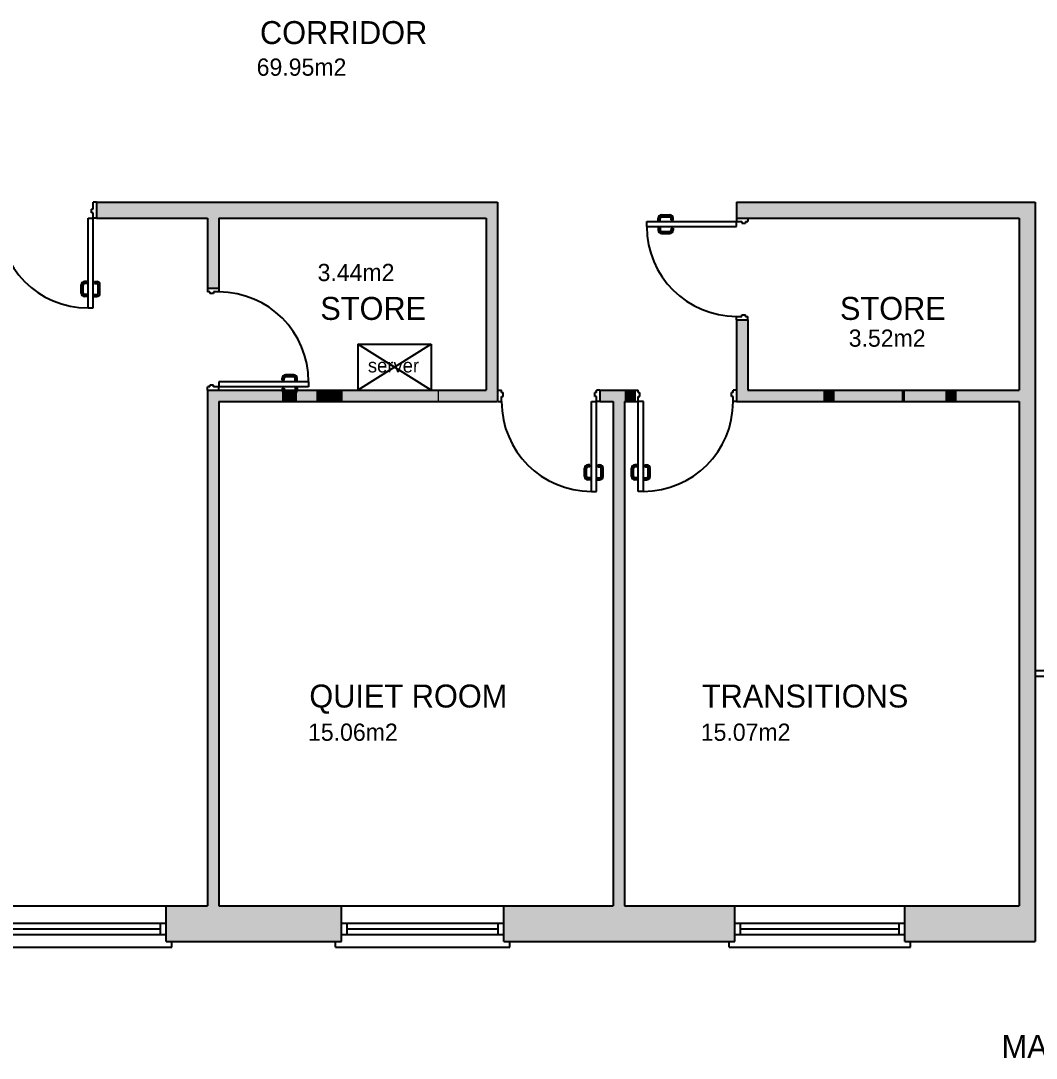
# Model space of a CAD drawing. Extents: x -3138 to 23381, y 5420 to 23275.
# Drawn here: x 5842 to 14682, y 5420 to 14454 of the extents above; entities that cross this region are included whole.
import ezdxf

# ---------------------------------------------------------------- set-up
doc = ezdxf.new("R2010")
doc.units = 0
doc.layers.get('0').update_dxf_attribs({"linetype": 'CONTINUOUS'})
for name, color, linetype in [('A-DOORS___FRAMES-G', 150, 'CONTINUOUS'), ('A-EXTERNAL_-WALL_G', 7, 'CONTINUOUS'), ('A-INTERNAL_WALL_G', 7, 'CONTINUOUS'), ('A-WINDOW_G', 62, 'CONTINUOUS'), ('AREA', 6, 'CONTINUOUS'), ('ROOM_TITLES', 7, 'CONTINUOUS'), ('TEXT', 7, 'CONTINUOUS'), ('WALLSHADE', 254, 'CONTINUOUS')]:
    doc.layers.add(name, color=color, linetype=linetype)
doc.styles.add('STYLE2', font='comic.ttf', dxfattribs={"height": 200})

# ---------------------------------------------------------------- blocks, each defined once
blk = doc.blocks.new('*U13')
at = {"layer": 'WALLSHADE', "linetype": 'CONTINUOUS'}
for points in [[(6501.7, 12735.1), (6501.7, 12875.1), (6640.7, 12735.1)], [(6640.7, 12735.1), (6501.7, 12875.1), (6640.7, 12875.1)], [(6640.7, 12735.1), (6640.7, 12875.1), (6684.7, 12735.1)], [(6684.7, 12735.1), (6640.7, 12875.1), (6684.7, 12875.1)], [(6684.7, 12735.1), (6684.7, 12875.1), (7107.7, 12735.1)], [(7107.7, 12735.1), (6684.7, 12875.1), (7107.7, 12875.1)], [(7107.7, 12735.1), (7107.7, 12875.1), (7466.7, 12735.1)], [(7466.7, 12735.1), (7107.7, 12875.1), (7466.7, 12875.1)], [(7466.7, 12122.1), (7466.7, 12875.1), (7566.7, 12122.1)], [(7566.7, 12122.1), (7466.7, 12875.1), (7566.7, 12875.1)], [(7566.7, 12735.1), (7566.7, 12875.1), (8115.7, 12735.1)], [(8115.7, 12735.1), (7566.7, 12875.1), (8115.7, 12875.1)], [(8115.7, 12735.1), (8115.7, 12875.1), (8118, 12735.1)], [(8118, 12735.1), (8115.7, 12875.1), (8118, 12875.1)], [(8118, 12735.1), (8118, 12875.1), (8118.5, 12735.1)], [(8118.5, 12735.1), (8118, 12875.1), (8118.5, 12875.1)], [(8118.5, 12735.1), (8118.5, 12875.1), (8119.7, 12735.1)], [(8119.7, 12735.1), (8118.5, 12875.1), (8119.7, 12875.1)], [(8119.7, 12735.1), (8119.7, 12875.1), (8121.8, 12735.1)], [(8121.8, 12735.1), (8119.7, 12875.1), (8121.8, 12875.1)], [(8121.8, 12735.1), (8121.8, 12875.1), (8124.7, 12735.1)], [(8124.7, 12735.1), (8121.8, 12875.1), (8124.7, 12875.1)], [(8124.7, 12735.1), (8124.7, 12875.1), (8128.2, 12735.1)], [(8128.2, 12735.1), (8124.7, 12875.1), (8128.2, 12875.1)], [(8128.2, 12735.1), (8128.2, 12875.1), (8132.3, 12735.1)], [(8132.3, 12735.1), (8128.2, 12875.1), (8132.3, 12875.1)], [(8132.3, 12735.1), (8132.3, 12875.1), (8136.8, 12735.1)], [(8136.8, 12735.1), (8132.3, 12875.1), (8136.8, 12875.1)], [(8136.8, 12735.1), (8136.8, 12875.1), (8141.6, 12735.1)], [(8141.6, 12735.1), (8136.8, 12875.1), (8141.6, 12875.1)], [(8141.6, 12735.1), (8141.6, 12875.1), (8146.5, 12735.1)], [(8146.5, 12735.1), (8141.6, 12875.1), (8146.5, 12875.1)], [(8146.5, 12735.1), (8146.5, 12875.1), (8219, 12735.1)], [(8219, 12735.1), (8146.5, 12875.1), (8219, 12875.1)], [(8219, 12735.1), (8219, 12875.1), (8224, 12735.1)], [(8224, 12735.1), (8219, 12875.1), (8224, 12875.1)], [(8224, 12735.1), (8224, 12875.1), (8228.8, 12735.1)], [(8228.8, 12735.1), (8224, 12875.1), (8228.8, 12875.1)], [(8228.8, 12735.1), (8228.8, 12875.1), (8233.3, 12735.1)], [(8233.3, 12735.1), (8228.8, 12875.1), (8233.3, 12875.1)], [(8233.3, 12735.1), (8233.3, 12875.1), (8237.3, 12735.1)], [(8237.3, 12735.1), (8233.3, 12875.1), (8237.3, 12875.1)], [(8237.3, 12735.1), (8237.3, 12875.1), (8240.9, 12735.1)], [(8240.9, 12735.1), (8237.3, 12875.1), (8240.9, 12875.1)], [(8240.9, 12735.1), (8240.9, 12875.1), (8243.7, 12735.1)], [(8243.7, 12735.1), (8240.9, 12875.1), (8243.7, 12875.1)], [(8243.7, 12735.1), (8243.7, 12875.1), (8245.8, 12735.1)], [(8245.8, 12735.1), (8243.7, 12875.1), (8245.8, 12875.1)], [(8245.8, 12735.1), (8245.8, 12875.1), (8247.1, 12735.1)], [(8247.1, 12735.1), (8245.8, 12875.1), (8247.1, 12875.1)], [(8247.1, 12735.1), (8247.1, 12875.1), (8247.5, 12735.1)], [(8247.5, 12735.1), (8247.1, 12875.1), (8247.5, 12875.1)], [(8247.5, 12735.1), (8247.5, 12875.1), (8414.7, 12735.1)], [(8414.7, 12735.1), (8247.5, 12875.1), (8414.7, 12875.1)], [(8414.7, 12735.1), (8414.7, 12875.1), (8514.7, 12735.1)], [(8514.7, 12735.1), (8414.7, 12875.1), (8514.7, 12875.1)], [(8514.7, 12735.1), (8514.7, 12875.1), (8554.7, 12735.1)], [(8554.7, 12735.1), (8514.7, 12875.1), (8554.7, 12875.1)], [(8554.7, 12735.1), (8554.7, 12875.1), (8632.7, 12735.1)], [(8632.7, 12735.1), (8554.7, 12875.1), (8632.7, 12875.1)], [(8632.7, 12735.1), (8632.7, 12875.1), (8633.9, 12735.1)], [(8633.9, 12735.1), (8632.7, 12875.1), (8633.9, 12875.1)], [(8633.9, 12735.1), (8633.9, 12875.1), (8637.4, 12735.1)], [(8637.4, 12735.1), (8633.9, 12875.1), (8637.4, 12875.1)], [(8637.4, 12735.1), (8637.4, 12875.1), (8640.9, 12735.1)], [(8640.9, 12735.1), (8637.4, 12875.1), (8640.9, 12875.1)], [(8640.9, 12735.1), (8640.9, 12875.1), (8644.4, 12735.1)], [(8644.4, 12735.1), (8640.9, 12875.1), (8644.4, 12875.1)], [(8644.4, 12735.1), (8644.4, 12875.1), (9110.7, 12735.1)], [(9110.7, 12735.1), (8644.4, 12875.1), (9110.7, 12875.1)], [(9110.7, 12735.1), (9110.7, 12875.1), (9471.6, 12735.1)], [(9471.6, 12735.1), (9110.7, 12875.1), (9471.6, 12875.1)], [(9471.6, 12735.1), (9471.6, 12875.1), (9475.1, 12735.1)], [(9475.1, 12735.1), (9471.6, 12875.1), (9475.1, 12875.1)], [(9475.1, 12735.1), (9475.1, 12875.1), (9478.7, 12735.1)], [(9478.7, 12735.1), (9475.1, 12875.1), (9478.7, 12875.1)], [(9478.7, 12735.1), (9478.7, 12875.1), (9482.1, 12735.1)], [(9482.1, 12735.1), (9478.7, 12875.1), (9482.1, 12875.1)], [(9482.1, 12735.1), (9482.1, 12875.1), (9891.7, 12735.1)], [(9891.7, 12735.1), (9482.1, 12875.1), (9891.7, 12875.1)], [(9891.7, 11137.1), (9891.7, 12875.1), (9991.7, 11137.1)], [(9991.7, 11137.1), (9891.7, 12875.1), (9991.7, 12875.1)], [(12072.3, 12735.1), (12072.3, 12875.1), (12072.7, 12735.1)], [(12072.7, 12735.1), (12072.3, 12875.1), (12072.7, 12875.1)], [(12072.7, 12735.1), (12072.7, 12875.1), (12172.3, 12735.1)], [(12172.3, 12735.1), (12072.7, 12875.1), (12172.3, 12875.1)], [(12172.3, 12735.1), (12172.3, 12875.1), (12827.7, 12735.1)], [(12827.7, 12735.1), (12172.3, 12875.1), (12827.7, 12875.1)], [(12827.7, 12735.1), (12827.7, 12875.1), (12828.8, 12735.1)], [(12828.8, 12735.1), (12827.7, 12875.1), (12828.8, 12875.1)], [(12828.8, 12735.1), (12828.8, 12875.1), (12833.7, 12735.1)], [(12833.7, 12735.1), (12828.8, 12875.1), (12833.7, 12875.1)], [(12833.7, 12735.1), (12833.7, 12875.1), (12838.5, 12735.1)], [(12838.5, 12735.1), (12833.7, 12875.1), (12838.5, 12875.1)], [(12838.5, 12735.1), (12838.5, 12875.1), (12843, 12735.1)], [(12843, 12735.1), (12838.5, 12875.1), (12843, 12875.1)], [(12843, 12735.1), (12843, 12875.1), (12847.1, 12735.1)], [(12847.1, 12735.1), (12843, 12875.1), (12847.1, 12875.1)], [(12847.1, 12735.1), (12847.1, 12875.1), (12850.6, 12735.1)], [(12850.6, 12735.1), (12847.1, 12875.1), (12850.6, 12875.1)], [(12850.6, 12735.1), (12850.6, 12875.1), (12853.4, 12735.1)], [(12853.4, 12735.1), (12850.6, 12875.1), (12853.4, 12875.1)], [(12853.4, 12735.1), (12853.4, 12875.1), (12855.5, 12735.1)], [(12855.5, 12735.1), (12853.4, 12875.1), (12855.5, 12875.1)], [(12855.5, 12735.1), (12855.5, 12875.1), (12856.8, 12735.1)], [(12856.8, 12735.1), (12855.5, 12875.1), (12856.8, 12875.1)], [(12856.8, 12735.1), (12856.8, 12875.1), (12857.3, 12735.1)], [(12857.3, 12735.1), (12856.8, 12875.1), (12857.3, 12875.1)], [(12857.3, 12735.1), (12857.3, 12875.1), (12927.7, 12735.1)], [(12927.7, 12735.1), (12857.3, 12875.1), (12927.7, 12875.1)], [(12927.7, 12735.1), (12927.7, 12875.1), (13510.7, 12735.1)], [(13510.7, 12735.1), (12927.7, 12875.1), (13510.7, 12875.1)], [(13510.7, 12735.1), (13510.7, 12875.1), (13537.7, 12735.1)], [(13537.7, 12735.1), (13510.7, 12875.1), (13537.7, 12875.1)], [(13537.7, 12735.1), (13537.7, 12875.1), (13889.7, 12735.1)], [(13889.7, 12735.1), (13537.7, 12875.1), (13889.7, 12875.1)], [(13889.7, 12735.1), (13889.7, 12875.1), (13989.7, 12735.1)], [(13989.7, 12735.1), (13889.7, 12875.1), (13989.7, 12875.1)], [(13989.7, 12735.1), (13989.7, 12875.1), (14531.7, 12735.1)], [(14531.7, 12735.1), (13989.7, 12875.1), (14531.7, 12875.1)], [(14531.7, 6437.1), (14531.7, 12875.1), (14639.7, 6437.1)], [(14639.7, 6437.1), (14531.7, 12875.1), (14639.7, 12875.1)], [(14639.7, 6437.1), (14639.7, 12875.1), (14640.7, 6437.1)], [(14640.7, 6437.1), (14639.7, 12875.1), (14640.7, 12875.1)], [(14640.7, 6437.1), (14640.7, 12875.1), (14671.7, 6437.1)], [(14671.7, 6437.1), (14640.7, 12875.1), (14671.7, 12875.1)], [(12072.3, 11137.1), (12072.3, 11850.1), (12072.7, 11137.1)], [(12072.7, 11137.1), (12072.3, 11850.1), (12072.7, 11850.1)], [(12072.7, 11137.1), (12072.7, 11850.1), (12172.3, 11137.1)], [(12172.3, 11137.1), (12072.7, 11850.1), (12172.3, 11850.1)], [(7466.7, 6437.1), (7466.7, 11237.1), (7566.7, 6437.1)], [(7566.7, 6437.1), (7466.7, 11237.1), (7566.7, 11237.1)], [(7566.7, 11137.1), (7566.7, 11237.1), (8115.7, 11137.1)], [(8115.7, 11137.1), (7566.7, 11237.1), (8115.7, 11237.1)], [(8115.7, 11137.1), (8115.7, 11237.1), (8118, 11137.1)], [(8118, 11137.1), (8115.7, 11237.1), (8118, 11237.1)], [(8118, 11137.1), (8118, 11236), (8118.5, 11137.1)], [(8118.5, 11137.1), (8118, 11236), (8118.5, 11231)], [(8118.5, 11137.1), (8118.5, 11231), (8119.7, 11137.1)], [(8119.7, 11137.1), (8118.5, 11231), (8119.7, 11226.2)], [(8119.7, 11137.1), (8119.7, 11226.2), (8121.8, 11137.1)], [(8121.8, 11137.1), (8119.7, 11226.2), (8121.8, 11221.7)], [(8121.8, 11137.1), (8121.8, 11221.7), (8124.7, 11137.1)], [(8124.7, 11137.1), (8121.8, 11221.7), (8124.7, 11217.7)], [(8124.7, 11137.1), (8124.7, 11217.7), (8128.2, 11137.1)], [(8128.2, 11137.1), (8124.7, 11217.7), (8128.2, 11214.1)], [(8128.2, 11137.1), (8128.2, 11214.1), (8132.3, 11137.1)], [(8132.3, 11137.1), (8128.2, 11214.1), (8132.3, 11211.3)], [(8132.3, 11137.1), (8132.3, 11211.3), (8136.8, 11137.1)], [(8136.8, 11137.1), (8132.3, 11211.3), (8136.8, 11209.2)], [(8136.8, 11137.1), (8136.8, 11209.2), (8141.6, 11137.1)], [(8141.6, 11137.1), (8136.8, 11209.2), (8141.6, 11207.9)], [(8141.6, 11137.1), (8141.6, 11207.9), (8146.5, 11137.1)], [(8146.5, 11137.1), (8141.6, 11207.9), (8146.5, 11207.5)], [(8146.5, 11137.1), (8146.5, 11207.5), (8219, 11137.1)], [(8219, 11137.1), (8146.5, 11207.5), (8219, 11207.5)], [(8224, 11137.1), (8219, 11207.5), (8224, 11207.9)], [(8219, 11137.1), (8219, 11207.5), (8224, 11137.1)], [(8228.8, 11137.1), (8224, 11207.9), (8228.8, 11209.2)], [(8224, 11137.1), (8224, 11207.9), (8228.8, 11137.1)], [(8233.3, 11137.1), (8228.8, 11209.2), (8233.3, 11211.3)], [(8228.8, 11137.1), (8228.8, 11209.2), (8233.3, 11137.1)], [(8237.3, 11137.1), (8233.3, 11211.3), (8237.3, 11214.1)], [(8233.3, 11137.1), (8233.3, 11211.3), (8237.3, 11137.1)], [(8240.9, 11137.1), (8237.3, 11214.1), (8240.9, 11217.7)], [(8237.3, 11137.1), (8237.3, 11214.1), (8240.9, 11137.1)], [(8243.7, 11137.1), (8240.9, 11217.7), (8243.7, 11221.7)], [(8240.9, 11137.1), (8240.9, 11217.7), (8243.7, 11137.1)], [(8245.8, 11137.1), (8243.7, 11221.7), (8245.8, 11226.2)], [(8243.7, 11137.1), (8243.7, 11221.7), (8245.8, 11137.1)], [(8247.1, 11137.1), (8245.8, 11226.2), (8247.1, 11231)], [(8245.8, 11137.1), (8245.8, 11226.2), (8247.1, 11137.1)], [(8247.5, 11137.1), (8247.1, 11231), (8247.5, 11236)], [(8247.1, 11137.1), (8247.1, 11231), (8247.5, 11137.1)], [(8247.5, 11137.1), (8247.5, 11237.1), (8414.7, 11137.1)], [(8414.7, 11137.1), (8247.5, 11237.1), (8414.7, 11237.1)], [(8414.7, 11137.1), (8414.7, 11237.1), (8514.7, 11137.1)], [(8514.7, 11137.1), (8414.7, 11237.1), (8514.7, 11237.1)], [(8514.7, 11137.1), (8514.7, 11237.1), (8554.7, 11137.1)], [(8554.7, 11137.1), (8514.7, 11237.1), (8554.7, 11237.1)], [(8554.7, 11137.1), (8554.7, 11237.1), (8632.7, 11137.1)], [(8632.7, 11137.1), (8554.7, 11237.1), (8632.7, 11237.1)], [(8632.7, 11137.1), (8632.7, 11237.1), (8633.9, 11137.1)], [(8633.9, 11137.1), (8632.7, 11237.1), (8633.9, 11237.1)], [(8633.9, 11137.1), (8633.9, 11237.1), (8637.4, 11137.1)], [(8637.4, 11137.1), (8633.9, 11237.1), (8637.4, 11237.1)], [(8637.4, 11137.1), (8637.4, 11237.1), (8640.9, 11137.1)], [(8640.9, 11137.1), (8637.4, 11237.1), (8640.9, 11237.1)], [(8640.9, 11137.1), (8640.9, 11237.1), (8644.4, 11137.1)], [(8644.4, 11137.1), (8640.9, 11237.1), (8644.4, 11237.1)], [(8644.4, 11137.1), (8644.4, 11237.1), (9110.7, 11137.1)], [(9110.7, 11137.1), (8644.4, 11237.1), (9110.7, 11237.1)], [(9110.7, 11137.1), (9110.7, 11237.1), (9471.6, 11137.1)], [(9471.6, 11137.1), (9110.7, 11237.1), (9471.6, 11237.1)], [(9471.6, 11137.1), (9471.6, 11237.1), (9475.1, 11137.1)], [(9475.1, 11137.1), (9471.6, 11237.1), (9475.1, 11237.1)], [(9475.1, 11137.1), (9475.1, 11237.1), (9478.7, 11137.1)], [(9478.7, 11137.1), (9475.1, 11237.1), (9478.7, 11237.1)], [(9478.7, 11137.1), (9478.7, 11237.1), (9482.1, 11137.1)], [(9482.1, 11137.1), (9478.7, 11237.1), (9482.1, 11237.1)], [(9482.1, 11137.1), (9482.1, 11237.1), (9891.7, 11137.1)], [(9891.7, 11137.1), (9482.1, 11237.1), (9891.7, 11237.1)], [(10882.7, 11137.1), (10882.7, 11237.1), (10997.7, 11137.1)], [(10997.7, 11137.1), (10882.7, 11237.1), (10997.7, 11237.1)], [(10997.7, 6437.1), (10997.7, 11237.1), (11097.7, 6437.1)], [(11097.7, 6437.1), (10997.7, 11237.1), (11097.7, 11237.1)], [(11097.7, 11137.1), (11097.7, 11237.1), (11187.7, 11137.1)], [(11187.7, 11137.1), (11097.7, 11237.1), (11187.7, 11237.1)], [(12172.3, 11137.1), (12172.3, 11237.1), (12827.7, 11137.1)], [(12827.7, 11137.1), (12172.3, 11237.1), (12827.7, 11237.1)], [(12827.7, 11137.1), (12827.7, 11237.1), (12828.8, 11137.1)], [(12828.8, 11137.1), (12827.7, 11237.1), (12828.8, 11237.1)], [(12828.8, 11137.1), (12828.8, 11237.1), (12833.7, 11137.1)], [(12833.7, 11137.1), (12828.8, 11237.1), (12833.7, 11237.1)], [(12833.7, 11137.1), (12833.7, 11237.1), (12838.5, 11137.1)], [(12838.5, 11137.1), (12833.7, 11237.1), (12838.5, 11237.1)], [(12838.5, 11137.1), (12838.5, 11237.1), (12843, 11137.1)], [(12843, 11137.1), (12838.5, 11237.1), (12843, 11237.1)], [(12843, 11137.1), (12843, 11237.1), (12847.1, 11137.1)], [(12847.1, 11137.1), (12843, 11237.1), (12847.1, 11237.1)], [(12847.1, 11137.1), (12847.1, 11237.1), (12850.6, 11137.1)], [(12850.6, 11137.1), (12847.1, 11237.1), (12850.6, 11237.1)], [(12850.6, 11137.1), (12850.6, 11237.1), (12853.4, 11137.1)], [(12853.4, 11137.1), (12850.6, 11237.1), (12853.4, 11237.1)], [(12853.4, 11137.1), (12853.4, 11237.1), (12855.5, 11137.1)], [(12855.5, 11137.1), (12853.4, 11237.1), (12855.5, 11237.1)], [(12855.5, 11137.1), (12855.5, 11237.1), (12856.8, 11137.1)], [(12856.8, 11137.1), (12855.5, 11237.1), (12856.8, 11237.1)], [(12856.8, 11137.1), (12856.8, 11237.1), (12857.3, 11137.1)], [(12857.3, 11137.1), (12856.8, 11237.1), (12857.3, 11237.1)], [(12857.3, 11137.1), (12857.3, 11237.1), (12927.7, 11137.1)], [(12927.7, 11137.1), (12857.3, 11237.1), (12927.7, 11237.1)], [(12927.7, 11137.1), (12927.7, 11237.1), (13510.7, 11137.1)], [(13510.7, 11137.1), (12927.7, 11237.1), (13510.7, 11237.1)], [(13510.7, 11137.1), (13510.7, 11237.1), (13537.7, 11137.1)], [(13537.7, 11137.1), (13510.7, 11237.1), (13537.7, 11237.1)], [(13537.7, 11137.1), (13537.7, 11237.1), (13889.7, 11137.1)], [(13889.7, 11137.1), (13537.7, 11237.1), (13889.7, 11237.1)], [(13889.7, 11137.1), (13889.7, 11237.1), (13989.7, 11137.1)], [(13989.7, 11137.1), (13889.7, 11237.1), (13989.7, 11237.1)], [(13989.7, 11137.1), (13989.7, 11237.1), (14531.7, 11137.1)], [(14531.7, 11137.1), (13989.7, 11237.1), (14531.7, 11237.1)], [(7107.7, 6437.1), (7107.7, 6747.1), (7466.7, 6437.1)], [(7466.7, 6437.1), (7107.7, 6747.1), (7466.7, 6747.1)], [(7566.7, 6437.1), (7566.7, 6747.1), (8115.7, 6437.1)], [(8115.7, 6437.1), (7566.7, 6747.1), (8115.7, 6747.1)], [(8115.7, 6437.1), (8115.7, 6747.1), (8118, 6437.1)], [(8118, 6437.1), (8115.7, 6747.1), (8118, 6747.1)], [(8118, 6437.1), (8118, 6747.1), (8118.5, 6437.1)], [(8118.5, 6437.1), (8118, 6747.1), (8118.5, 6747.1)], [(8118.5, 6437.1), (8118.5, 6747.1), (8119.7, 6437.1)], [(8119.7, 6437.1), (8118.5, 6747.1), (8119.7, 6747.1)], [(8119.7, 6437.1), (8119.7, 6747.1), (8121.8, 6437.1)], [(8121.8, 6437.1), (8119.7, 6747.1), (8121.8, 6747.1)], [(8121.8, 6437.1), (8121.8, 6747.1), (8124.7, 6437.1)], [(8124.7, 6437.1), (8121.8, 6747.1), (8124.7, 6747.1)], [(8124.7, 6437.1), (8124.7, 6747.1), (8128.2, 6437.1)], [(8128.2, 6437.1), (8124.7, 6747.1), (8128.2, 6747.1)], [(8128.2, 6437.1), (8128.2, 6747.1), (8132.3, 6437.1)], [(8132.3, 6437.1), (8128.2, 6747.1), (8132.3, 6747.1)], [(8132.3, 6437.1), (8132.3, 6747.1), (8136.8, 6437.1)], [(8136.8, 6437.1), (8132.3, 6747.1), (8136.8, 6747.1)], [(8136.8, 6437.1), (8136.8, 6747.1), (8141.6, 6437.1)], [(8141.6, 6437.1), (8136.8, 6747.1), (8141.6, 6747.1)], [(8141.6, 6437.1), (8141.6, 6747.1), (8146.5, 6437.1)], [(8146.5, 6437.1), (8141.6, 6747.1), (8146.5, 6747.1)], [(8146.5, 6437.1), (8146.5, 6747.1), (8219, 6437.1)], [(8219, 6437.1), (8146.5, 6747.1), (8219, 6747.1)], [(8219, 6437.1), (8219, 6747.1), (8224, 6437.1)], [(8224, 6437.1), (8219, 6747.1), (8224, 6747.1)], [(8224, 6437.1), (8224, 6747.1), (8228.8, 6437.1)], [(8228.8, 6437.1), (8224, 6747.1), (8228.8, 6747.1)], [(8228.8, 6437.1), (8228.8, 6747.1), (8233.3, 6437.1)], [(8233.3, 6437.1), (8228.8, 6747.1), (8233.3, 6747.1)], [(8233.3, 6437.1), (8233.3, 6747.1), (8237.3, 6437.1)], [(8237.3, 6437.1), (8233.3, 6747.1), (8237.3, 6747.1)], [(8237.3, 6437.1), (8237.3, 6747.1), (8240.9, 6437.1)], [(8240.9, 6437.1), (8237.3, 6747.1), (8240.9, 6747.1)], [(8240.9, 6437.1), (8240.9, 6747.1), (8243.7, 6437.1)], [(8243.7, 6437.1), (8240.9, 6747.1), (8243.7, 6747.1)], [(8243.7, 6437.1), (8243.7, 6747.1), (8245.8, 6437.1)], [(8245.8, 6437.1), (8243.7, 6747.1), (8245.8, 6747.1)], [(8245.8, 6437.1), (8245.8, 6747.1), (8247.1, 6437.1)], [(8247.1, 6437.1), (8245.8, 6747.1), (8247.1, 6747.1)], [(8247.1, 6437.1), (8247.1, 6747.1), (8247.5, 6437.1)], [(8247.5, 6437.1), (8247.1, 6747.1), (8247.5, 6747.1)], [(8247.5, 6437.1), (8247.5, 6747.1), (8414.7, 6437.1)], [(8414.7, 6437.1), (8247.5, 6747.1), (8414.7, 6747.1)], [(8414.7, 6437.1), (8414.7, 6747.1), (8514.7, 6437.1)], [(8514.7, 6437.1), (8414.7, 6747.1), (8514.7, 6747.1)], [(8514.7, 6437.1), (8514.7, 6747.1), (8554.7, 6437.1)], [(8554.7, 6437.1), (8514.7, 6747.1), (8554.7, 6747.1)], [(8554.7, 6437.1), (8554.7, 6747.1), (8632.7, 6437.1)], [(8632.7, 6437.1), (8554.7, 6747.1), (8632.7, 6747.1)], [(10047.7, 6437.1), (10047.7, 6747.1), (10120, 6437.1)], [(10120, 6437.1), (10047.7, 6747.1), (10120, 6747.1)], [(10120, 6437.1), (10120, 6747.1), (10120.7, 6437.1)], [(10120.7, 6437.1), (10120, 6747.1), (10120.7, 6747.1)], [(10120.7, 6437.1), (10120.7, 6747.1), (10708.7, 6437.1)], [(10708.7, 6437.1), (10120.7, 6747.1), (10708.7, 6747.1)], [(10708.7, 6437.1), (10708.7, 6747.1), (10808.7, 6437.1)], [(10808.7, 6437.1), (10708.7, 6747.1), (10808.7, 6747.1)], [(10808.7, 6437.1), (10808.7, 6747.1), (10882.7, 6437.1)], [(10882.7, 6437.1), (10808.7, 6747.1), (10882.7, 6747.1)], [(10882.7, 6437.1), (10882.7, 6747.1), (10997.7, 6437.1)], [(10997.7, 6437.1), (10882.7, 6747.1), (10997.7, 6747.1)], [(11097.7, 6437.1), (11097.7, 6747.1), (11187.7, 6437.1)], [(11187.7, 6437.1), (11097.7, 6747.1), (11187.7, 6747.1)], [(11187.7, 6437.1), (11187.7, 6747.1), (11460.3, 6437.1)], [(11460.3, 6437.1), (11187.7, 6747.1), (11460.3, 6747.1)], [(11460.3, 6437.1), (11460.3, 6747.1), (11460.8, 6437.1)], [(11460.8, 6437.1), (11460.3, 6747.1), (11460.8, 6747.1)], [(11460.8, 6437.1), (11460.8, 6747.1), (11462, 6437.1)], [(11462, 6437.1), (11460.8, 6747.1), (11462, 6747.1)], [(11462, 6437.1), (11462, 6747.1), (11464.1, 6437.1)], [(11464.1, 6437.1), (11462, 6747.1), (11464.1, 6747.1)], [(11464.1, 6437.1), (11464.1, 6747.1), (11467, 6437.1)], [(11467, 6437.1), (11464.1, 6747.1), (11467, 6747.1)], [(11467, 6437.1), (11467, 6747.1), (11470.5, 6437.1)], [(11470.5, 6437.1), (11467, 6747.1), (11470.5, 6747.1)], [(11470.5, 6437.1), (11470.5, 6747.1), (11474.6, 6437.1)], [(11474.6, 6437.1), (11470.5, 6747.1), (11474.6, 6747.1)], [(11474.6, 6437.1), (11474.6, 6747.1), (11479.1, 6437.1)], [(11479.1, 6437.1), (11474.6, 6747.1), (11479.1, 6747.1)], [(11479.1, 6437.1), (11479.1, 6747.1), (11483.9, 6437.1)], [(11483.9, 6437.1), (11479.1, 6747.1), (11483.9, 6747.1)], [(11483.9, 6437.1), (11483.9, 6747.1), (11488.8, 6437.1)], [(11488.8, 6437.1), (11483.9, 6747.1), (11488.8, 6747.1)], [(11488.8, 6437.1), (11488.8, 6747.1), (11561.3, 6437.1)], [(11561.3, 6437.1), (11488.8, 6747.1), (11561.3, 6747.1)], [(11561.3, 6437.1), (11561.3, 6747.1), (11566.3, 6437.1)], [(11566.3, 6437.1), (11561.3, 6747.1), (11566.3, 6747.1)], [(11566.3, 6437.1), (11566.3, 6747.1), (11571.1, 6437.1)], [(11571.1, 6437.1), (11566.3, 6747.1), (11571.1, 6747.1)], [(11571.1, 6437.1), (11571.1, 6747.1), (11575.6, 6437.1)], [(11575.6, 6437.1), (11571.1, 6747.1), (11575.6, 6747.1)], [(11575.6, 6437.1), (11575.6, 6747.1), (11579.6, 6437.1)], [(11579.6, 6437.1), (11575.6, 6747.1), (11579.6, 6747.1)], [(11579.6, 6437.1), (11579.6, 6747.1), (11583.2, 6437.1)], [(11583.2, 6437.1), (11579.6, 6747.1), (11583.2, 6747.1)], [(11583.2, 6437.1), (11583.2, 6747.1), (11586, 6437.1)], [(11586, 6437.1), (11583.2, 6747.1), (11586, 6747.1)], [(11586, 6437.1), (11586, 6747.1), (11588.1, 6437.1)], [(11588.1, 6437.1), (11586, 6747.1), (11588.1, 6747.1)], [(11588.1, 6437.1), (11588.1, 6747.1), (11589.4, 6437.1)], [(11589.4, 6437.1), (11588.1, 6747.1), (11589.4, 6747.1)], [(11589.4, 6437.1), (11589.4, 6747.1), (11589.8, 6437.1)], [(11589.8, 6437.1), (11589.4, 6747.1), (11589.8, 6747.1)], [(11589.8, 6437.1), (11589.8, 6747.1), (11822.7, 6437.1)], [(11822.7, 6437.1), (11589.8, 6747.1), (11822.7, 6747.1)], [(11822.7, 6437.1), (11822.7, 6747.1), (11922.7, 6437.1)], [(11922.7, 6437.1), (11822.7, 6747.1), (11922.7, 6747.1)], [(11922.7, 6437.1), (11922.7, 6747.1), (12030.7, 6437.1)], [(12030.7, 6437.1), (11922.7, 6747.1), (12030.7, 6747.1)], [(12030.7, 6437.1), (12030.7, 6747.1), (12057.7, 6437.1)], [(12057.7, 6437.1), (12030.7, 6747.1), (12057.7, 6747.1)], [(13537.7, 6437.1), (13537.7, 6747.1), (13889.7, 6437.1)], [(13889.7, 6437.1), (13537.7, 6747.1), (13889.7, 6747.1)], [(13889.7, 6437.1), (13889.7, 6747.1), (13989.7, 6437.1)], [(13989.7, 6437.1), (13889.7, 6747.1), (13989.7, 6747.1)], [(13989.7, 6437.1), (13989.7, 6747.1), (14531.7, 6437.1)], [(14531.7, 6437.1), (13989.7, 6747.1), (14531.7, 6747.1)]]:
    blk.add_solid(points, dxfattribs=at)

msp = doc.modelspace()

# ---------------------------------------------------------------- linework, layer by layer
at = {"color": 1, "linetype": 'CONTINUOUS'}
for p, q in [((9412.9, 11636.4), (8774.6, 11237.1)), ((9412.9, 11237.1), (8774.6, 11636.4))]:
    msp.add_line(p, q, dxfattribs=at)
at = {"linetype": 'CONTINUOUS'}
msp.add_line((12181.7, 11237.1), (12172.3, 11237.1), dxfattribs=at)
at = {"layer": 'A-DOORS___FRAMES-G'}
for p, q in [((6501.7, 12875.1), (6471.7, 12875.1)), ((6471.7, 12814.1), (6471.7, 12875.1)), ((6471.7, 12814.1), (6457.7, 12814.1)), ((6457.7, 12781.1), (6457.7, 12814.1)), ((6471.7, 12781.1), (6457.7, 12781.1)), ((6471.7, 12735.1), (6471.7, 12781.1)), ((11419.9, 12764.7), (11492.4, 12764.7)), ((11419.9, 12747.7), (11492.4, 12747.7)), ((6427.7, 12735.1), (6471.7, 12735.1)), ((6427.7, 11954.1), (6427.7, 12735.1)), ((6501.7, 12735.1), (6471.7, 12735.1)), ((6471.7, 11954.1), (6471.7, 12735.1)), ((11291.3, 12705.1), (12072.3, 12705.1)), ((11291.3, 12661.1), (11291.3, 12705.1)), ((11291.3, 12661.1), (12072.3, 12661.1)), ((11391.4, 12707.7), (11391.4, 12736.2)), ((11391.4, 12707.7), (11408.4, 12707.7)), ((11391.4, 12658.8), (11408.4, 12658.8)), ((11391.4, 12658.8), (11391.4, 12630.3)), ((11408.4, 12707.7), (11408.4, 12736.2)), ((11408.4, 12658.8), (11408.4, 12630.3)), ((11503.9, 12717.7), (11503.9, 12736.2)), ((11503.9, 12717.7), (11520.9, 12717.7)), ((11503.9, 12648.8), (11503.9, 12630.3)), ((11503.9, 12648.8), (11520.9, 12648.8)), ((11520.9, 12717.7), (11520.9, 12736.2)), ((11520.9, 12648.8), (11520.9, 12630.3)), ((12072.3, 12735.1), (12072.3, 12705.1)), ((12072.3, 12705.1), (12118.3, 12705.1)), ((12072.3, 12661.1), (12072.3, 12705.1)), ((12118.3, 12705.1), (12118.3, 12691.1)), ((12118.3, 12691.1), (12151.3, 12691.1)), ((12151.3, 12705.1), (12151.3, 12691.1)), ((12151.3, 12705.1), (12172.3, 12705.1)), ((12172.3, 12735.1), (12172.3, 12705.1)), ((11419.9, 12618.8), (11492.4, 12618.8)), ((11419.9, 12601.8), (11492.4, 12601.8)), ((6368.4, 12082.7), (6368.4, 12155.2)), ((6385.4, 12082.7), (6385.4, 12155.2)), ((6415.4, 12183.7), (6396.9, 12183.7)), ((6415.4, 12166.7), (6396.9, 12166.7)), ((6415.4, 12166.7), (6415.4, 12183.7)), ((6484.3, 12183.7), (6502.8, 12183.7)), ((6484.3, 12166.7), (6484.3, 12183.7)), ((6484.3, 12166.7), (6502.8, 12166.7)), ((6514.3, 12082.7), (6514.3, 12155.2)), ((6531.3, 12082.7), (6531.3, 12155.2)), ((7466.7, 12122.1), (7466.7, 12092.1)), ((7566.7, 12122.1), (7566.7, 12092.1)), ((6425.4, 12071.2), (6396.9, 12071.2)), ((6425.4, 12054.2), (6396.9, 12054.2)), ((6425.4, 12054.2), (6425.4, 12071.2)), ((6474.3, 12054.2), (6474.3, 12071.2)), ((6474.3, 12071.2), (6502.8, 12071.2)), ((6474.3, 12054.2), (6502.8, 12054.2)), ((7487.7, 12092.1), (7466.7, 12092.1)), ((7487.7, 12092.1), (7487.7, 12078.1)), ((7520.7, 12078.1), (7487.7, 12078.1)), ((7520.7, 12092.1), (7520.7, 12078.1)), ((7566.7, 12092.1), (7520.7, 12092.1)), ((6427.7, 11954.1), (6471.7, 11954.1)), ((12072.3, 11850.1), (12072.3, 11880.1)), ((12072.3, 11880.1), (12118.3, 11880.1)), ((12118.3, 11880.1), (12118.3, 11894.1)), ((12118.3, 11894.1), (12151.3, 11894.1)), ((12151.3, 11880.1), (12151.3, 11894.1)), ((12151.3, 11880.1), (12172.3, 11880.1)), ((12172.3, 11850.1), (12172.3, 11880.1)), ((7566.7, 11311.1), (7566.7, 11267.1)), ((8347.7, 11311.1), (7566.7, 11311.1)), ((8118, 11323.3), (8118, 11341.8)), ((8135, 11323.3), (8118, 11323.3)), ((8135, 11323.3), (8135, 11341.8)), ((8219, 11370.3), (8146.5, 11370.3)), ((8219, 11353.3), (8146.5, 11353.3)), ((8230.5, 11313.3), (8230.5, 11341.8)), ((8247.5, 11313.3), (8230.5, 11313.3)), ((8247.5, 11313.3), (8247.5, 11341.8)), ((8347.7, 11311.1), (8347.7, 11267.1)), ((7466.7, 11237.1), (7466.7, 11267.1)), ((7487.7, 11267.1), (7466.7, 11267.1)), ((7487.7, 11267.1), (7487.7, 11281.1)), ((7520.7, 11281.1), (7487.7, 11281.1)), ((7520.7, 11267.1), (7520.7, 11281.1)), ((7566.7, 11267.1), (7520.7, 11267.1)), ((7566.7, 11237.1), (7566.7, 11267.1)), ((8347.7, 11267.1), (7566.7, 11267.1)), ((8118, 11254.5), (8118, 11236)), ((8135, 11254.5), (8118, 11254.5)), ((8135, 11254.5), (8135, 11236)), ((8219, 11224.5), (8146.5, 11224.5)), ((8219, 11207.5), (8146.5, 11207.5)), ((8247.5, 11264.5), (8230.5, 11264.5)), ((8230.5, 11264.5), (8230.5, 11236)), ((8247.5, 11264.5), (8247.5, 11236)), ((9997.7, 11237.1), (10027.7, 11237.1)), ((10027.7, 11216.1), (10027.7, 11237.1)), ((10027.7, 11216.1), (10041.7, 11216.1)), ((10041.7, 11183.1), (10041.7, 11216.1)), ((10852.7, 11216.1), (10838.7, 11216.1)), ((10838.7, 11183.1), (10838.7, 11216.1)), ((10882.7, 11237.1), (10852.7, 11237.1)), ((10852.7, 11216.1), (10852.7, 11237.1)), ((11187.7, 11237.1), (11217.7, 11237.1)), ((11217.7, 11216.1), (11217.7, 11237.1)), ((11217.7, 11216.1), (11231.7, 11216.1)), ((11231.7, 11183.1), (11231.7, 11216.1)), ((12042.7, 11216.1), (12028.7, 11216.1)), ((12028.7, 11183.1), (12028.7, 11216.1)), ((12072.7, 11237.1), (12042.7, 11237.1)), ((12042.7, 11216.1), (12042.7, 11237.1)), ((9997.7, 11137.1), (10027.7, 11137.1)), ((10027.7, 11183.1), (10041.7, 11183.1)), ((10027.7, 11137.1), (10027.7, 11183.1)), ((10808.7, 11137.1), (10852.7, 11137.1)), ((10808.7, 10356.1), (10808.7, 11137.1)), ((10852.7, 11183.1), (10838.7, 11183.1)), ((10852.7, 11137.1), (10852.7, 11183.1)), ((10882.7, 11137.1), (10852.7, 11137.1)), ((10852.7, 10356.1), (10852.7, 11137.1)), ((11187.7, 11137.1), (11217.7, 11137.1)), ((11217.7, 11183.1), (11231.7, 11183.1)), ((11217.7, 11137.1), (11217.7, 11183.1)), ((11261.7, 11137.1), (11217.7, 11137.1)), ((11217.7, 10356.1), (11217.7, 11137.1)), ((11261.7, 10356.1), (11261.7, 11137.1)), ((12042.7, 11183.1), (12028.7, 11183.1)), ((12042.7, 11137.1), (12042.7, 11183.1)), ((12072.7, 11137.1), (12042.7, 11137.1)), ((10796.4, 10585.7), (10777.9, 10585.7)), ((10796.4, 10568.7), (10796.4, 10585.7)), ((10865.3, 10585.7), (10883.8, 10585.7)), ((10865.3, 10568.7), (10865.3, 10585.7)), ((11205.1, 10585.7), (11186.6, 10585.7)), ((11205.1, 10568.7), (11205.1, 10585.7)), ((11273.9, 10585.7), (11292.4, 10585.7)), ((11273.9, 10568.7), (11273.9, 10585.7)), ((10749.4, 10484.7), (10749.4, 10557.2)), ((10766.4, 10484.7), (10766.4, 10557.2)), ((10796.4, 10568.7), (10777.9, 10568.7)), ((10865.3, 10568.7), (10883.8, 10568.7)), ((10895.3, 10484.7), (10895.3, 10557.2)), ((10912.3, 10484.7), (10912.3, 10557.2)), ((11158.1, 10484.7), (11158.1, 10557.2)), ((11175.1, 10484.7), (11175.1, 10557.2)), ((11205.1, 10568.7), (11186.6, 10568.7)), ((11273.9, 10568.7), (11292.4, 10568.7)), ((11303.9, 10484.7), (11303.9, 10557.2)), ((11320.9, 10484.7), (11320.9, 10557.2)), ((10806.4, 10473.2), (10777.9, 10473.2)), ((10806.4, 10456.2), (10777.9, 10456.2)), ((10806.4, 10456.2), (10806.4, 10473.2)), ((10855.3, 10456.2), (10855.3, 10473.2)), ((10855.3, 10473.2), (10883.8, 10473.2)), ((10855.3, 10456.2), (10883.8, 10456.2)), ((11215.1, 10473.2), (11186.6, 10473.2)), ((11215.1, 10456.2), (11186.6, 10456.2)), ((11215.1, 10456.2), (11215.1, 10473.2)), ((11263.9, 10456.2), (11263.9, 10473.2)), ((11263.9, 10473.2), (11292.4, 10473.2)), ((11263.9, 10456.2), (11292.4, 10456.2)), ((10808.7, 10356.1), (10852.7, 10356.1)), ((11261.7, 10356.1), (11217.7, 10356.1)), ((14671.7, 8797.1), (14816.3, 8797.1)), ((14671.7, 8747.1), (14816.3, 8747.1))]:
    msp.add_line(p, q, dxfattribs=at)
for centre, radius, start, end in [((11419.9, 12736.2), 28.5, 90, 180), ((11419.9, 12736.2), 11.5, 90, 180), ((11492.4, 12736.2), 28.5, 0, 90), ((11492.4, 12736.2), 11.5, 0, 90), ((6427.7, 12735.1), 781, 180, 270), ((12072.3, 12661.1), 781, 180, 270), ((11419.9, 12630.3), 28.5, 180, 270), ((11419.9, 12630.3), 11.5, 180, 270), ((11492.4, 12630.3), 28.5, 270, 0), ((11492.4, 12630.3), 11.5, 270, 0), ((6396.9, 12155.2), 28.5, 90, 180), ((6396.9, 12155.2), 11.5, 90, 180), ((6502.8, 12155.2), 28.5, 0, 90), ((6502.8, 12155.2), 11.5, 0, 90), ((6396.9, 12082.7), 28.5, 180, 270), ((6396.9, 12082.7), 11.5, 180, 270), ((6502.8, 12082.7), 28.5, 270, 0), ((6502.8, 12082.7), 11.5, 270, 0), ((7566.7, 11311.1), 781, 0, 90), ((8146.5, 11341.8), 28.5, 90, 180), ((8146.5, 11341.8), 11.5, 90, 180), ((8219, 11341.8), 28.5, 0, 90), ((8219, 11341.8), 11.5, 0, 90), ((8146.5, 11236), 28.5, 180, 270), ((8146.5, 11236), 11.5, 180, 270), ((8219, 11236), 28.5, 270, 0), ((8219, 11236), 11.5, 270, 0), ((10808.7, 11137.1), 781, 180, 270), ((11261.7, 11137.1), 781, 270, 0), ((10777.9, 10557.2), 28.5, 90, 180), ((10883.8, 10557.2), 28.5, 0, 90), ((11186.6, 10557.2), 28.5, 90, 180), ((11292.4, 10557.2), 28.5, 0, 90), ((10777.9, 10484.7), 28.5, 180, 270), ((10777.9, 10557.2), 11.5, 90, 180), ((10777.9, 10484.7), 11.5, 180, 270), ((10883.8, 10557.2), 11.5, 0, 90), ((10883.8, 10484.7), 28.5, 270, 0), ((10883.8, 10484.7), 11.5, 270, 0), ((11186.6, 10484.7), 28.5, 180, 270), ((11186.6, 10557.2), 11.5, 90, 180), ((11186.6, 10484.7), 11.5, 180, 270), ((11292.4, 10557.2), 11.5, 0, 90), ((11292.4, 10484.7), 28.5, 270, 0), ((11292.4, 10484.7), 11.5, 270, 0)]:
    msp.add_arc(centre, radius, start, end, dxfattribs=at)
at = {"layer": 'A-EXTERNAL_-WALL_G'}
for p, q in [((9991.7, 12875.1), (9991.7, 11137.1)), ((12072.3, 12875.1), (12072.3, 12735.1)), ((14671.7, 12875.1), (14671.7, 6437.1)), ((7466.7, 12735.1), (7466.7, 12122.1)), ((7566.7, 12735.1), (7566.7, 12122.1)), ((9891.7, 12735.1), (9891.7, 11237.1)), ((14531.7, 12735.1), (14531.7, 11237.1)), ((12072.3, 11850.1), (12072.3, 11137.1)), ((12072.3, 11850.1), (12172.3, 11850.1)), ((12172.3, 11850.1), (12172.3, 11237.1)), ((7466.7, 11237.1), (7466.7, 6747.1)), ((7466.7, 11237.1), (9891.7, 11237.1)), ((10882.7, 11237.1), (10882.7, 11137.1)), ((10882.7, 11237.1), (11187.7, 11237.1)), ((11187.7, 11237.1), (11187.7, 11137.1)), ((12172.3, 11237.1), (14531.7, 11237.1)), ((7566.7, 11137.1), (7566.7, 6747.1)), ((7566.7, 11137.1), (9991.7, 11137.1)), ((10882.7, 11137.1), (10997.7, 11137.1)), ((10997.7, 11137.1), (10997.7, 6747.1)), ((11097.7, 11137.1), (11097.7, 6747.1)), ((11097.7, 11137.1), (11187.7, 11137.1)), ((12072.3, 11137.1), (14531.7, 11137.1)), ((14531.7, 11137.1), (14531.7, 6747.1)), ((7107.7, 6747.1), (7466.7, 6747.1)), ((7107.7, 6437.1), (7107.7, 6747.1)), ((7566.7, 6747.1), (8632.7, 6747.1)), ((8632.7, 6437.1), (8632.7, 6747.1)), ((10047.7, 6747.1), (10997.7, 6747.1)), ((10047.7, 6437.1), (10047.7, 6747.1)), ((11097.7, 6747.1), (12057.7, 6747.1)), ((12057.7, 6437.1), (12057.7, 6747.1)), ((13537.7, 6747.1), (14531.7, 6747.1)), ((13537.7, 6437.1), (13537.7, 6747.1)), ((7107.7, 6437.1), (8632.7, 6437.1)), ((10047.7, 6437.1), (12057.7, 6437.1)), ((13537.7, 6437.1), (14671.7, 6437.1))]:
    msp.add_line(p, q, dxfattribs=at)
at = {"layer": 'A-EXTERNAL_-WALL_G', "color": 1}
for p, q in [((8774.6, 11636.4), (9412.9, 11636.4)), ((8774.6, 11636.4), (8774.6, 11237.1)), ((9412.9, 11636.4), (9412.9, 11237.1))]:
    msp.add_line(p, q, dxfattribs=at)
at = {"layer": 'A-INTERNAL_WALL_G'}
for p, q in [((6501.7, 12875.1), (9991.7, 12875.1)), ((6501.7, 12875.1), (6501.7, 12735.1)), ((12072.3, 12875.1), (14671.7, 12875.1)), ((6501.7, 12735.1), (7466.7, 12735.1)), ((7566.7, 12735.1), (9891.7, 12735.1)), ((12072.3, 12735.1), (14531.7, 12735.1)), ((7566.7, 12122.1), (7466.7, 12122.1))]:
    msp.add_line(p, q, dxfattribs=at)
at = {"layer": 'A-WINDOW_G'}
for p, q in [((5632.7, 6747.1), (7107.7, 6747.1)), ((8632.7, 6747.1), (10047.7, 6747.1)), ((12057.7, 6747.1), (13537.7, 6747.1)), ((5632.7, 6597.5), (7107.7, 6597.5)), ((7057.7, 6497.5), (7057.7, 6597.5)), ((8632.7, 6597.5), (10047.7, 6597.5)), ((8682.7, 6497.5), (8682.7, 6597.5)), ((9997.7, 6497.5), (9997.7, 6597.5)), ((12057.7, 6597.5), (13537.7, 6597.5)), ((12107.7, 6497.5), (12107.7, 6597.5)), ((13487.7, 6497.5), (13487.7, 6597.5)), ((5682.7, 6547.5), (7057.7, 6547.5)), ((8682.7, 6547.5), (9997.7, 6547.5)), ((12107.7, 6547.5), (13487.7, 6547.5)), ((5632.7, 6497.5), (7107.7, 6497.5)), ((7157.7, 6387.1), (7157.7, 6437.1)), ((8582.7, 6387.1), (8582.7, 6437.1)), ((8632.7, 6497.5), (10047.7, 6497.5)), ((10097.7, 6387.1), (10097.7, 6437.1)), ((12007.7, 6387.1), (12007.7, 6437.1)), ((12057.7, 6497.5), (13537.7, 6497.5)), ((13587.7, 6387.1), (13587.7, 6437.1)), ((5582.7, 6387.1), (7157.7, 6387.1)), ((8582.7, 6387.1), (10097.7, 6387.1)), ((12007.7, 6387.1), (13587.7, 6387.1))]:
    msp.add_line(p, q, dxfattribs=at)

# ---------------------------------------------------------------- block references
at = {"layer": 'WALLSHADE', "linetype": 'CONTINUOUS'}
msp.add_blockref('*U13', (0, 0), dxfattribs=at)

# ---------------------------------------------------------------- texts
at = {"layer": 'AREA', "linetype": 'CONTINUOUS', "style": 'STYLE2'}
for s, p in [('69.95m2', (7895.4, 13975.1)), ('3.44m2', (8425.6, 12187)), ('3.52m2', (13049.3, 11615.3)), ('15.06m2', (8342.5, 8184.1)), ('15.07m2', (11761.4, 8184.1))]:
    msp.add_text(s, height=150, dxfattribs=at).set_placement(p)
at = {"layer": 'ROOM_TITLES', "linetype": 'CONTINUOUS', "style": 'STYLE2'}
for s, p in [('CORRIDOR', (7924.2, 14250.9)), ('STORE', (8449.2, 11849)), ('STORE', (12972.9, 11849)), ('QUIET ROOM', (8353.8, 8473.8)), ('TRANSITIONS', (11770.4, 8473.8)), ('MAIN ENTRANCE', (14380.3, 5422.8))]:
    msp.add_text(s, height=200, dxfattribs=at).set_placement(p)
at = {"layer": 'TEXT', "linetype": 'CONTINUOUS', "style": 'STYLE2'}
msp.add_text('server', height=120, dxfattribs=at).set_placement((8863.2, 11391.7))

doc.saveas('drawing.dxf')
